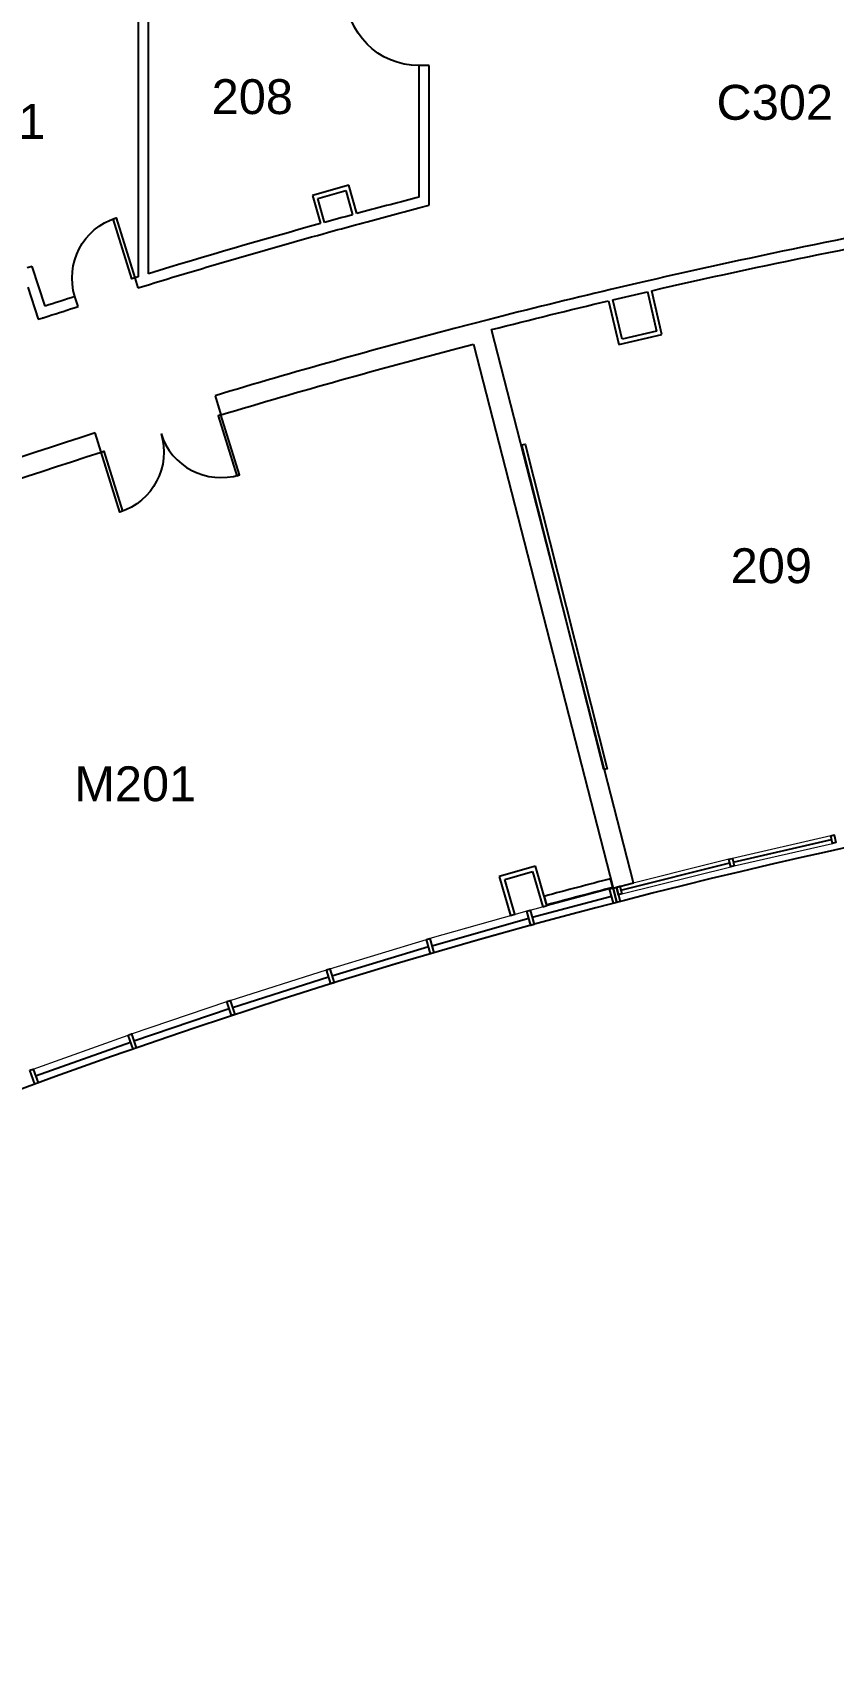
# Model space of a CAD drawing. Header units: inches. Extents: x -60 to 4788, y -1491 to 1233.
# Drawn here: x 1927 to 2386, y -968 to -29 of the extents above; entities that cross this region are included whole.
import ezdxf

# ---------------------------------------------------------------- set-up
doc = ezdxf.new("R2010")
doc.units = ezdxf.units.IN
doc.header["$LTSCALE"] = 48
doc.header["$MEASUREMENT"] = 0
doc.layers.add('A-Anno-Note', color=231, linetype='Continuous', lineweight=25)
doc.layers.add('A-FLOR-CASE', color=3, linetype='Continuous', lineweight=25)
for name, color, linetype in [('A-DOOR', 4, 'Continuous'), ('A-GLAZ', 3, 'Continuous'), ('A-WALL', 5, 'Continuous'), ('A-WALL-JAMB', 6, 'Continuous')]:
    doc.layers.add(name, color=color, linetype=linetype)

# ---------------------------------------------------------------- blocks, each defined once
blk = doc.blocks.new('*U119')
at = {"linetype": 'ByBlock', "lineweight": -2}
for p, q in [((81.66, 0), (6.2, 0)), ((81.66, -6), (81.66, 0)), ((123.66, 0), (123.66, -6)), ((129.66, 0), (123.66, 0)), ((1.57, -6), (81.66, -6)), ((123.66, -6), (159.66, -6)), ((153.66, 0), (135.66, 0))]:
    blk.add_line(p, q, dxfattribs=at)
at = {"lineweight": -2}
for p, q in [((81.66, 0), (6.2, 0)), ((81.66, -6), (81.66, 0)), ((123.66, 0), (123.66, -6)), ((129.66, 0), (123.66, 0)), ((1.57, -6), (81.66, -6)), ((123.66, -6), (159.66, -6)), ((153.66, 0), (135.66, 0))]:
    blk.add_line(p, q, dxfattribs=at)
blk = doc.blocks.new('*U399')
at = {"linetype": 'ByBlock', "lineweight": -2}
for p, q in [((175.48, 0), (6.28, 0)), ((8.11, -6), (175.48, -6))]:
    blk.add_line(p, q, dxfattribs=at)
at = {"lineweight": -2}
for p, q in [((175.48, 0), (6.28, 0)), ((8.11, -6), (175.48, -6))]:
    blk.add_line(p, q, dxfattribs=at)
blk = doc.blocks.new('*U430')
at = {"linetype": 'ByBlock', "lineweight": -2}
for p, q in [((0, 0), (0, -2.5)), ((21.02, 0), (0, 0)), ((0, -2.5), (23.52, -2.5))]:
    blk.add_line(p, q, dxfattribs=at)
at = {"lineweight": -2}
for p, q in [((0, 0), (0, -2.5)), ((21.02, 0), (0, 0)), ((0, -2.5), (23.52, -2.5))]:
    blk.add_line(p, q, dxfattribs=at)
blk = doc.blocks.new('*U431')
at = {"linetype": 'ByBlock', "lineweight": -2}
for p, q in [((19.16, 1.25), (-2.5, 1.25)), ((0, -1.25), (16.66, -1.25))]:
    blk.add_line(p, q, dxfattribs=at)
at = {"lineweight": -2}
for p, q in [((19.16, 1.25), (-2.5, 1.25)), ((0, -1.25), (16.66, -1.25))]:
    blk.add_line(p, q, dxfattribs=at)
blk = doc.blocks.new('*U432')
at = {"linetype": 'ByBlock', "lineweight": -2}
for p, q in [((21.99, 0), (1.25, 0)), ((21.99, -2.5), (21.99, 0)), ((-1.25, -2.5), (21.99, -2.5))]:
    blk.add_line(p, q, dxfattribs=at)
at = {"lineweight": -2}
for p, q in [((21.99, 0), (1.25, 0)), ((21.99, -2.5), (21.99, 0)), ((-1.25, -2.5), (21.99, -2.5))]:
    blk.add_line(p, q, dxfattribs=at)
blk = doc.blocks.new('*U452')
at = {"linetype": 'ByBlock', "lineweight": -2}
for p, q in [((193.1, -1.22), (192.77, 4.77)), ((228.72, 6.72), (229.04, 0.73)), ((-3, -6), (0, -6))]:
    blk.add_line(p, q, dxfattribs=at)
at = {"lineweight": -2}
for p, q in [((193.1, -1.22), (192.77, 4.77)), ((228.72, 6.72), (229.04, 0.73)), ((-3, -6), (0, -6))]:
    blk.add_line(p, q, dxfattribs=at)
at = {"linetype": 'ByBlock', "lineweight": -2}
for start, end in [(276.58294, 277.64417), (276.2821, 276.58294), (273.36687, 276.2821), (270, 272.73431), (272.73431, 272.83798)]:
    blk.add_arc((0, 3894), 3900, start, end, dxfattribs=at)
at = {"lineweight": -2}
for start, end in [(276.58294, 277.64417), (276.2821, 276.58294), (273.36687, 276.2821), (270, 272.73431), (272.73431, 272.83798)]:
    blk.add_arc((0, 3894), 3900, start, end, dxfattribs=at)
at = {"linetype": 'ByBlock', "lineweight": -2, "extrusion": (4.45344e-44, -5.23947e-45, -1)}
for start, end in [(262.36357, 263.38028), (263.75468, 266.63273), (263.41706, 263.7179), (267.30983, 269.95586), (267.16243, 267.22155)]:
    blk.add_arc((0, 3894), 3894, start, end, dxfattribs=at)
at = {"lineweight": -2, "extrusion": (4.45344e-44, -5.23947e-45, -1)}
for start, end in [(262.36357, 263.38028), (263.75468, 266.63273), (263.41706, 263.7179), (267.30983, 269.95586), (267.16243, 267.22155)]:
    blk.add_arc((0, 3894), 3894, start, end, dxfattribs=at)
blk = doc.blocks.new('*U457')
at = {"linetype": 'ByBlock', "lineweight": -2}
for p, q in [((0, 0, 0), (0, -2.5, 0)), ((0.01, 0, 0), (0, 0, 0)), ((20.38, 0, 0), (6.01, 0, 0)), ((0, -2.5, 0), (0, -2.5, 0)), ((6, -2.5, 0), (22.88, -2.5, 0))]:
    blk.add_line(p, q, dxfattribs=at)
at = {"lineweight": -2}
for p, q in [((0, 0, 0), (0, -2.5, 0)), ((0.01, 0, 0), (0, 0, 0)), ((20.38, 0, 0), (6.01, 0, 0)), ((0, -2.5, 0), (0, -2.5, 0)), ((6, -2.5, 0), (22.88, -2.5, 0))]:
    blk.add_line(p, q, dxfattribs=at)
blk = doc.blocks.new('*U458')
at = {"linetype": 'ByBlock', "lineweight": -2}
for p, q in [((19.16, 1.25, 0), (-2.5, 1.25, 0)), ((0, -1.25, 0), (16.66, -1.25, 0))]:
    blk.add_line(p, q, dxfattribs=at)
at = {"lineweight": -2}
for p, q in [((19.16, 1.25, 0), (-2.5, 1.25, 0)), ((0, -1.25, 0), (16.66, -1.25, 0))]:
    blk.add_line(p, q, dxfattribs=at)
blk = doc.blocks.new('*U459')
at = {"linetype": 'ByBlock', "lineweight": -2}
for p, q in [((-1.25, -2.5, 0), (15.59, -2.5, 0)), ((15.58, 0, 0), (1.25, 0, 0)), ((21.6, 0, 0), (21.58, 0, 0)), ((21.59, -2.5, 0), (21.6, -2.5, 0)), ((21.6, -2.5, 0), (21.6, 0, 0))]:
    blk.add_line(p, q, dxfattribs=at)
at = {"lineweight": -2}
for p, q in [((-1.25, -2.5, 0), (15.59, -2.5, 0)), ((15.58, 0, 0), (1.25, 0, 0)), ((21.6, 0, 0), (21.58, 0, 0)), ((21.59, -2.5, 0), (21.6, -2.5, 0)), ((21.6, -2.5, 0), (21.6, 0, 0))]:
    blk.add_line(p, q, dxfattribs=at)
blk = doc.blocks.new('*U470')
at = {"linetype": 'ByBlock', "lineweight": -2}
for p, q in [((0, 0), (-6.2, 0)), ((167.71, -2.46), (167.43, 3.53)), ((203.39, 5.21), (203.67, -0.78)), ((225.04, 6.38), (225.04, 6.38)), ((-1.57, -6), (0, -6)), ((165.77, -2.55), (167.61, -2.47))]:
    blk.add_line(p, q, dxfattribs=at)
at = {"lineweight": -2}
for p, q in [((0, 0), (-6.2, 0)), ((167.71, -2.46), (167.43, 3.53)), ((203.39, 5.21), (203.67, -0.78)), ((225.04, 6.38), (225.04, 6.38)), ((-1.57, -6), (0, -6)), ((165.77, -2.55), (167.61, -2.47))]:
    blk.add_line(p, q, dxfattribs=at)
at = {"linetype": 'ByBlock', "lineweight": -2, "extrusion": (4.33778e-44, -1.13634e-44, -1)}
for start, end in [(269.49272, 270), (269.21633, 269.45665), (267.58406, 269.18027), (266.80593, 267.06476), (266.75214, 266.76265)]:
    blk.add_arc((0, 3972), 3972, start, end, dxfattribs=at)
at = {"lineweight": -2, "extrusion": (4.33778e-44, -1.13634e-44, -1)}
for start, end in [(269.49272, 270), (269.21633, 269.45665), (267.58406, 269.18027), (266.80593, 267.06476), (266.75214, 266.76265)]:
    blk.add_arc((0, 3972), 3972, start, end, dxfattribs=at)
at = {"linetype": 'ByBlock', "lineweight": -2}
for start, end in [(272.93485, 273.19398), (270, 270.50769), (270.5437, 270.78366), (270.81967, 272.29787), (272.41482, 272.41633)]:
    blk.add_arc((0, 3972), 3978, start, end, dxfattribs=at)
at = {"lineweight": -2}
for start, end in [(272.93485, 273.19398), (270, 270.50769), (270.5437, 270.78366), (270.81967, 272.29787), (272.41482, 272.41633)]:
    blk.add_arc((0, 3972), 3978, start, end, dxfattribs=at)
blk = doc.blocks.new('*U519')
at = {"linetype": 'ByBlock', "lineweight": -2}
for p, q in [((-1.24, -2.5), (24.47, -2.5)), ((24.47, 0), (1.25, 0))]:
    blk.add_line(p, q, dxfattribs=at)
at = {"lineweight": -2}
for p, q in [((-1.24, -2.5), (24.47, -2.5)), ((24.47, 0), (1.25, 0))]:
    blk.add_line(p, q, dxfattribs=at)
blk = doc.blocks.new('*U520')
at = {"linetype": 'ByBlock', "lineweight": -2}
for p, q in [((20.34, 1.25), (0, 1.25)), ((-2.5, -1.25), (22.83, -1.25))]:
    blk.add_line(p, q, dxfattribs=at)
at = {"lineweight": -2}
for p, q in [((20.34, 1.25), (0, 1.25)), ((-2.5, -1.25), (22.83, -1.25))]:
    blk.add_line(p, q, dxfattribs=at)
blk = doc.blocks.new('*U521')
at = {"linetype": 'ByBlock', "lineweight": -2}
for p, q in [((23.24, 0), (0, 0)), ((0, -2.5), (25.74, -2.5))]:
    blk.add_line(p, q, dxfattribs=at)
at = {"lineweight": -2}
for p, q in [((23.24, 0), (0, 0)), ((0, -2.5), (25.74, -2.5))]:
    blk.add_line(p, q, dxfattribs=at)
blk = doc.blocks.new('*U523')
at = {"linetype": 'ByBlock', "lineweight": -2}
for p, q in [((499.89, 32.22), (498.41, 43.62)), ((0, 11.5), (-8.36, 11.5)), ((142.5, 2.61), (141.97, 14.1)), ((213.9, 17.4), (214.42, 5.91)), ((-20.01, 0), (0, 0))]:
    blk.add_line(p, q, dxfattribs=at)
at = {"lineweight": -2}
for p, q in [((499.89, 32.22), (498.41, 43.62)), ((0, 11.5), (-8.36, 11.5)), ((142.5, 2.61), (141.97, 14.1)), ((213.9, 17.4), (214.42, 5.91)), ((-20.01, 0), (0, 0))]:
    blk.add_line(p, q, dxfattribs=at)
at = {"linetype": 'ByBlock', "lineweight": -2, "extrusion": (4.33863e-44, -1.13313e-44, -1)}
for start, end in [(262.62434, 266.84181), (267.90437, 270)]:
    blk.add_arc((0, 3894), 3882.5, start, end, dxfattribs=at)
at = {"lineweight": -2, "extrusion": (4.33863e-44, -1.13313e-44, -1)}
for start, end in [(262.62434, 266.84181), (267.90437, 270)]:
    blk.add_arc((0, 3894), 3882.5, start, end, dxfattribs=at)
at = {"linetype": 'ByBlock', "lineweight": -2}
for start, end in [(273.15662, 277.37566), (270, 272.0972)]:
    blk.add_arc((0, 3894), 3894, start, end, dxfattribs=at)
at = {"lineweight": -2}
for start, end in [(273.15662, 277.37566), (270, 272.0972)]:
    blk.add_arc((0, 3894), 3894, start, end, dxfattribs=at)
blk = doc.blocks.new('*U525')
at = {"linetype": 'ByBlock', "lineweight": -2}
for p, q in [((0, 6.06), (0, -6.06)), ((321.95, 6.06), (0, 6.06)), ((0, -6.06), (327.5, -6.06))]:
    blk.add_line(p, q, dxfattribs=at)
at = {"lineweight": -2}
for p, q in [((0, 6.06), (0, -6.06)), ((321.95, 6.06), (0, 6.06)), ((0, -6.06), (327.5, -6.06))]:
    blk.add_line(p, q, dxfattribs=at)
blk = doc.blocks.new('*U545')
at = {"linetype": 'ByBlock', "lineweight": -2}
for p, q in [((0, 5), (0, 0)), ((39.47, 0.22), (39.42, 5.22))]:
    blk.add_line(p, q, dxfattribs=at)
at = {"lineweight": -2}
for p, q in [((0, 5), (0, 0)), ((39.47, 0.22), (39.42, 5.22))]:
    blk.add_line(p, q, dxfattribs=at)
at = {"linetype": 'ByBlock', "lineweight": -2, "extrusion": (4.3406e-44, -1.12552e-44, -1)}
blk.add_arc((0, 3572), 3567, 269.36687, 270, dxfattribs=at)
at = {"lineweight": -2, "extrusion": (4.3406e-44, -1.12552e-44, -1)}
blk.add_arc((0, 3572), 3567, 269.36687, 270, dxfattribs=at)
at = {"linetype": 'ByBlock', "lineweight": -2}
blk.add_arc((0, 3572), 3572, 270, 270.63313, dxfattribs=at)
at = {"lineweight": -2}
blk.add_arc((0, 3572), 3572, 270, 270.63313, dxfattribs=at)
blk = doc.blocks.new('*U585')
at = {"linetype": 'ByBlock', "lineweight": -2}
for p, q in [((19.38, 3), (0, 3)), ((0, 3), (0, 0.73)), ((0, 0), (0, -3)), ((0, -3), (0, -3)), ((6, -3), (29.99, -3)), ((29.99, -3), (29.99, 0))]:
    blk.add_line(p, q, dxfattribs=at)
at = {"lineweight": -2}
for p, q in [((19.38, 3), (0, 3)), ((0, 3), (0, 0.73)), ((0, 0), (0, -3)), ((0, -3), (0, -3)), ((6, -3), (29.99, -3)), ((29.99, -3), (29.99, 0))]:
    blk.add_line(p, q, dxfattribs=at)

msp = doc.modelspace()

# ---------------------------------------------------------------- linework, layer by layer
at = {"layer": 'A-DOOR', "linetype": 'ByBlock', "lineweight": -2}
for points in [[(1985.14, -169.77), (1983.47, -170.3), (1972.73, -135.94), (1974.4, -135.41)], [(2034.52, -248.32), (2032.85, -248.84), (2043.54, -283.22), (2045.21, -282.7)], [(1965.77, -269.69), (1967.44, -269.17), (1978.12, -303.55), (1976.45, -304.07)]]:
    msp.add_lwpolyline(points, close=True, dxfattribs=at)
at = {"layer": 'A-DOOR', "linetype": 'ByBlock', "lineweight": -2, "extrusion": (-1.76804e-73, -7.86299e-58, -1)}
msp.add_arc((-2148, -6), 42, 270, 0, dxfattribs=at)
at = {"layer": 'A-DOOR', "linetype": 'ByBlock', "lineweight": -2, "extrusion": (0, 3.16129e-58, -1)}
msp.add_arc((-1985.14, -169.77), 36, 342.64483, 72.64483, dxfattribs=at)
at = {"layer": 'A-DOOR', "linetype": 'ByBlock', "lineweight": -2, "extrusion": (4.97841e-60, -1.30932e-57, -1)}
msp.add_arc((-1965.77, -269.69), 36, 162.73599, 252.73599, dxfattribs=at)
at = {"layer": 'A-DOOR', "linetype": 'ByBlock', "lineweight": -2}
msp.add_arc((2034.52, -248.32), 36, 197.26401, 287.26401, dxfattribs=at)
at = {"layer": 'A-FLOR-CASE'}
msp.add_lwpolyline([(2207.07, -265.57), (2209, -265.08), (2255.95, -451.25), (2254.01, -451.74)], close=True, dxfattribs=at)
at = {"layer": 'A-GLAZ', "linetype": 'ByBlock', "lineweight": 18}
for points in [[(2384.17, -489.7), (2327.77, -502.66)], [(2328.82, -507.03), (2385.14, -494.1)], [(2325.83, -503.12), (2259.34, -519.68)], [(2264.34, -523.04), (2326.87, -507.5)], [(2211.8, -532.36), (2257.4, -520.19)], [(2209.87, -532.89), (2154.21, -548.67)], [(2259.54, -528.41), (2214.05, -540.56)], [(2212.12, -541.09), (2156.59, -556.83)], [(2096.89, -565.94), (2152.29, -549.23)], [(2154.67, -557.39), (2099.41, -574.06)], [(2039.87, -584.17), (2094.98, -566.53)], [(2097.5, -574.65), (2042.53, -592.24)], [(1983.17, -603.36), (2037.97, -584.8)], [(2040.63, -592.87), (1985.97, -611.38)], [(1926.8, -623.49), (1981.28, -604.01)], [(1984.08, -612.04), (1929.73, -631.47)], [(1927.85, -632.16), (1873.83, -652.5)]]:
    msp.add_lwpolyline(points, dxfattribs=at)
at = {"layer": 'A-GLAZ', "linetype": 'ByBlock', "lineweight": -2}
for points in [[(2328.3, -504.85), (2384.65, -491.9)], [(2263.78, -520.86), (2326.35, -505.31)], [(2212.93, -536.46), (2258.47, -524.3)], [(2155.4, -552.75), (2211, -536.99)], [(2098.15, -570), (2153.48, -553.31)], [(2041.2, -588.21), (2096.24, -570.59)], [(1984.57, -607.37), (2039.3, -588.83)], [(1928.26, -627.48), (1982.68, -608.03)]]:
    msp.add_lwpolyline(points, dxfattribs=at)
at = {"layer": 'A-GLAZ'}
msp.add_arc((3154.56, -3972), 3558, 87.0644, 122.41203, dxfattribs=at)
at = {"layer": 'A-WALL-JAMB', "linetype": 'ByBlock', "lineweight": -2}
for points in [[(2384.17, -489.7), (2386.12, -489.27), (2387.09, -493.66), (2385.14, -494.1)], [(2325.83, -503.12), (2327.77, -502.66), (2328.82, -507.03), (2326.87, -507.5)], [(2257.4, -520.19), (2259.34, -519.68), (2261.47, -527.91), (2259.54, -528.41)], [(2259.34, -519.68), (2261.28, -519.18), (2263.41, -527.41), (2261.47, -527.91)], [(2261.28, -519.18), (2263.21, -518.68), (2264.34, -523.04), (2262.41, -523.54)], [(2209.87, -532.89), (2211.8, -532.36), (2214.05, -540.56), (2212.12, -541.09)], [(2152.29, -549.23), (2154.21, -548.67), (2156.59, -556.83), (2154.67, -557.39)], [(2094.98, -566.53), (2096.89, -565.94), (2099.41, -574.06), (2097.5, -574.65)], [(2037.97, -584.8), (2039.87, -584.17), (2042.53, -592.24), (2040.63, -592.87)], [(1981.28, -604.01), (1983.17, -603.36), (1985.97, -611.38), (1984.08, -612.04)], [(1924.92, -624.18), (1926.8, -623.49), (1929.73, -631.47), (1927.85, -632.16)]]:
    msp.add_lwpolyline(points, close=True, dxfattribs=at)

# ---------------------------------------------------------------- block references
at = {"layer": 'A-WALL'}
for name, p, rotation in [('*U119', (2148, -129.66), 90), ('*U399', (1987, -175.48), 90), ('*U452', (2699.57, -104.68), 186.7099973120089), ('*U458', (2089.79, -122.98, 0), 15.45811802892273), ('*U459', (2089.79, -122.98, 0), 285.4581180294703), ('*U457', (2111.61, -139.38, 0), 105.4581180292541), ('*U470', (2148, -129.66), 194.6795831893599), ('*U585', (1932.62, -192.63), 107.8088548632598), ('*U519', (2284.6, -201.53), 102.9382459173665), ('*U521', (2259.21, -182.33), 283.1989403986556), ('*U523', (2168.33, -198.81), 194.6370966043205), ('*U525', (2265.21, -518.17), 104.3910223791867), ('*U520', (2264.8, -206.18), 13.19894039866547), ('*U431', (2196.86, -513.65), 16.1639404030445), ('*U432', (2196.86, -513.65), 286.1639404035823), ('*U430', (2219.06, -530.41), 106.1639404033657), ('*U545', (2257.99, -514.35), 194.5366633473847)]:
    msp.add_blockref(name, p, dxfattribs=dict(at, rotation=rotation))

# ---------------------------------------------------------------- texts
at = {"layer": 'A-Anno-Note', "char_height": 20, "attachment_point": 1}
for s, insert in [('{\\fArial|b0|i0|c0|p34;208}', (2029.2, -55.84)), ('{\\fArial|b0|i0|c0|p34;C302}', (2318.7, -59.1)), ('{\\fArial|b0|i0|c0|p34;J201}', (1873.19, -70.04)), ('{\\fArial|b0|i0|c0|p34;209}', (2326.81, -324.85)), ('{\\fArial|b0|i0|c0|p34;M201}', (1950.4, -449.9))]:
    msp.add_mtext(s, dxfattribs=dict(at, insert=insert))

doc.saveas('drawing.dxf')
